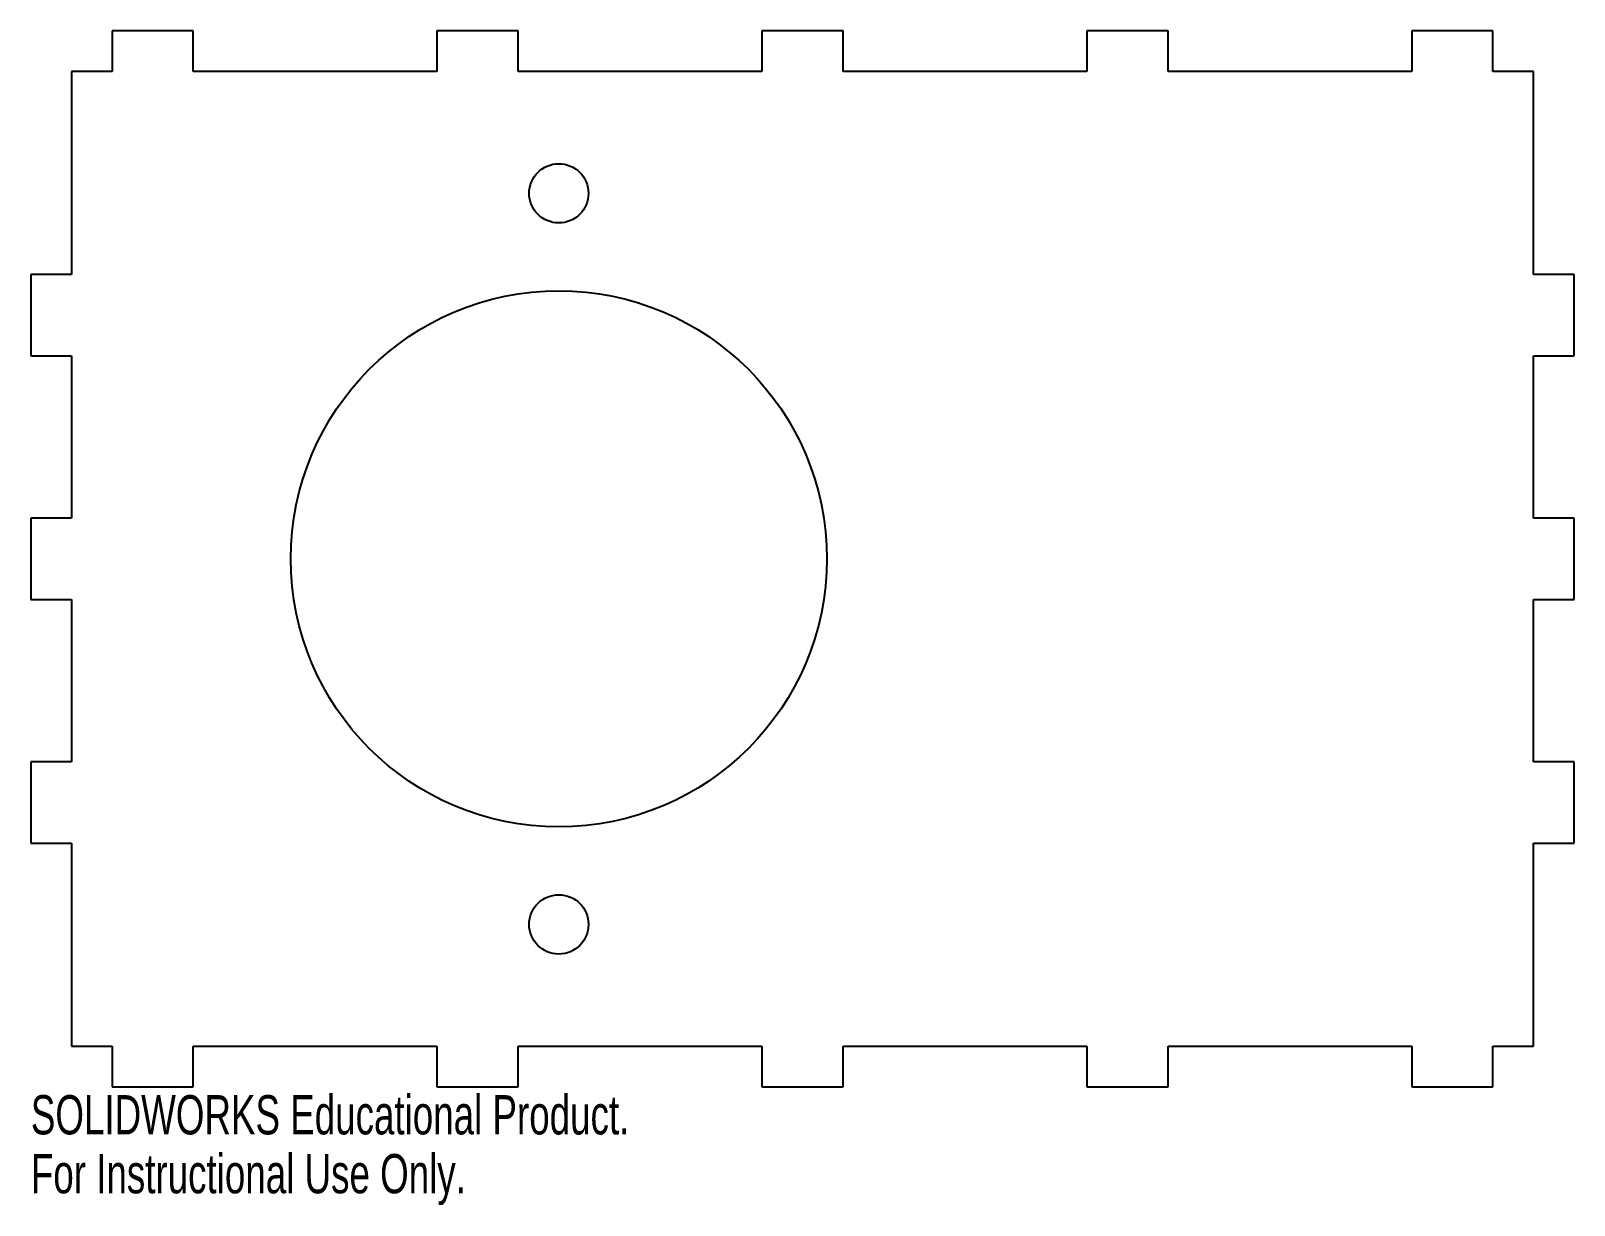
# Model space of a CAD drawing. Header units: millimetres. Extents: x -95 to 95, y -80 to 65.
import ezdxf

# ---------------------------------------------------------------- set-up
doc = ezdxf.new("R2010")
doc.units = ezdxf.units.MM
doc.styles.add('SLDTEXTSTYLE0', font='TXT', dxfattribs={"width": 0.7})

msp = doc.modelspace()

# ---------------------------------------------------------------- linework, layer by layer
at = {"color": 7, "linetype": 'Continuous', "lineweight": 25}
for p, q in [((-75, 65), (-85, 65)), ((-85, 65), (-85, 60)), ((-75, 60), (-75, 65)), ((-35, 65), (-45, 65)), ((-45, 65), (-45, 60)), ((-35, 60), (-35, 65)), ((5, 65), (-5, 65)), ((-5, 65), (-5, 60)), ((5, 60), (5, 65)), ((45, 65), (35, 65)), ((35, 65), (35, 60)), ((45, 60), (45, 65)), ((85, 65), (75, 65)), ((75, 65), (75, 60)), ((85, 60), (85, 65)), ((-85, 60), (-90, 60)), ((-90, 60), (-90, 35)), ((-45, 60), (-75, 60)), ((-5, 60), (-35, 60)), ((35, 60), (5, 60)), ((75, 60), (45, 60)), ((90, 60), (85, 60)), ((90, 35), (90, 60)), ((-90, 35), (-95, 35)), ((-95, 35), (-95, 25)), ((95, 35), (90, 35)), ((95, 25), (95, 35)), ((-95, 25), (-90, 25)), ((-90, 25), (-90, 5)), ((90, 5), (90, 25)), ((90, 25), (95, 25)), ((-90, 5), (-95, 5)), ((-95, 5), (-95, -5)), ((95, 5), (90, 5)), ((95, -5), (95, 5)), ((-95, -5), (-90, -5)), ((-90, -5), (-90, -25)), ((90, -25), (90, -5)), ((90, -5), (95, -5)), ((-90, -25), (-95, -25)), ((-95, -25), (-95, -35)), ((95, -25), (90, -25)), ((95, -35), (95, -25)), ((-95, -35), (-90, -35)), ((-90, -35), (-90, -60)), ((90, -60), (90, -35)), ((90, -35), (95, -35)), ((-90, -60), (-85, -60)), ((-85, -60), (-85, -65)), ((-75, -65), (-75, -60)), ((-75, -60), (-45, -60)), ((-45, -60), (-45, -65)), ((-35, -65), (-35, -60)), ((-35, -60), (-5, -60)), ((-5, -60), (-5, -65)), ((5, -65), (5, -60)), ((5, -60), (35, -60)), ((35, -60), (35, -65)), ((45, -65), (45, -60)), ((45, -60), (75, -60)), ((75, -60), (75, -65)), ((85, -65), (85, -60)), ((85, -60), (90, -60)), ((-85, -65), (-75, -65)), ((-45, -65), (-35, -65)), ((-5, -65), (5, -65)), ((35, -65), (45, -65)), ((75, -65), (85, -65))]:
    msp.add_line(p, q, dxfattribs=at)
for centre, radius in [((-30, 45), 3.65), ((-30, 0), 33), ((-30, -45), 3.65)]:
    msp.add_circle(centre, radius, dxfattribs=at)

# ---------------------------------------------------------------- texts
at = {"color": 7, "linetype": 'Continuous', "char_height": 4.8336, "attachment_point": 1, "style": 'SLDTEXTSTYLE0'}
for s, insert in [('SOLIDWORKS Educational Product.', (-95, -66.02)), ('For Instructional Use Only.', (-95, -73.27))]:
    msp.add_mtext(s, dxfattribs=dict(at, insert=insert))

doc.saveas('drawing.dxf')
